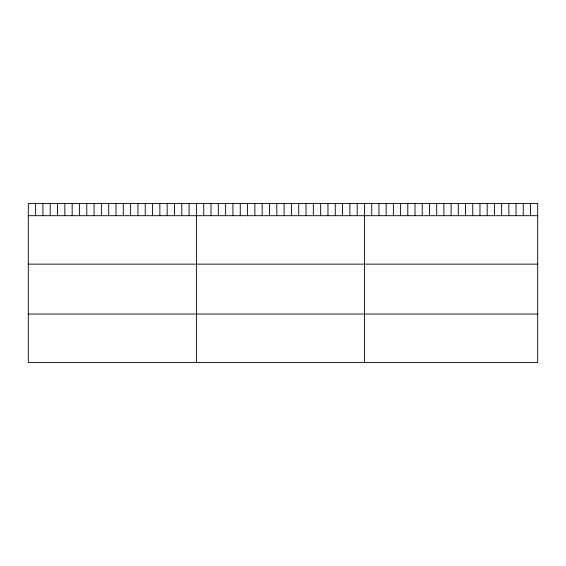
<?xml version="1.0" encoding="UTF-8"?>
<svg xmlns="http://www.w3.org/2000/svg" width="566" height="566" viewBox="0 0 566 566"><rect width="100%" height="100%" fill="white"/><g stroke="black" fill="none" stroke-linecap="round" stroke-linejoin="round"><path stroke-width="0.85" d="M28.3 215.688L537.7 215.688M28.3 264.138L537.7 264.138M28.3 314.052L537.7 314.052M530.483 203.498L530.483 215.688M523.267 203.498L523.267 215.688M516.05 203.498L516.05 215.688M508.834 203.498L508.834 215.688M501.618 203.498L501.618 215.688M494.401 203.498L494.401 215.688M487.185 203.498L487.185 215.688M479.968 203.498L479.968 215.688M472.752 203.498L472.752 215.688M465.535 203.498L465.535 215.688M458.318 203.498L458.318 215.688M451.102 203.498L451.102 215.688M443.885 203.498L443.885 215.688M436.669 203.498L436.669 215.688M429.452 203.498L429.452 215.688M422.236 203.498L422.236 215.688M415.02 203.498L415.02 215.688M407.803 203.498L407.803 215.688M400.587 203.498L400.587 215.688M393.37 203.498L393.37 215.688M386.153 203.498L386.153 215.688M378.937 203.498L378.937 215.688M371.721 203.498L371.721 215.688M364.504 203.498L364.504 362.502M357.196 203.498L357.196 215.688M349.887 203.498L349.887 215.688M342.579 203.498L342.579 215.688M335.27 203.498L335.27 215.688M327.962 203.498L327.962 215.688M320.653 203.498L320.653 215.688M313.345 203.498L313.345 215.688M306.036 203.498L306.036 215.688M298.728 203.498L298.728 215.688M291.419 203.498L291.419 215.688M284.111 203.498L284.111 215.688M276.795 203.498L276.795 215.688M269.487 203.498L269.487 215.688M262.178 203.498L262.178 215.688M254.87 203.498L254.87 215.688M247.561 203.498L247.561 215.688M240.253 203.498L240.253 215.688M232.944 203.498L232.944 215.688M225.636 203.498L225.636 215.688M218.327 203.498L218.327 215.688M211.019 203.498L211.019 215.688M203.71 203.498L203.71 215.688M196.402 203.498L196.402 362.502M189.094 203.498L189.094 215.688M181.785 203.498L181.785 215.688M174.477 203.498L174.477 215.688M167.168 203.498L167.168 215.688M159.86 203.498L159.86 215.688M152.551 203.498L152.551 215.688M145.243 203.498L145.243 215.688M137.934 203.498L137.934 215.688M130.626 203.498L130.626 215.688M123.317 203.498L123.317 215.688M116.009 203.498L116.009 215.688M108.693 203.498L108.693 215.688M101.385 203.498L101.385 215.688M94.076 203.498L94.076 215.688M86.768 203.498L86.768 215.688M79.459 203.498L79.459 215.688M72.151 203.498L72.151 215.688M64.842 203.498L64.842 215.688M57.534 203.498L57.534 215.688M50.225 203.498L50.225 215.688M42.917 203.498L42.917 215.688M35.608 203.498L35.608 215.688M537.7 203.498L28.3 203.498L28.3 362.502L537.7 362.502L537.7 203.498"/></g></svg>
